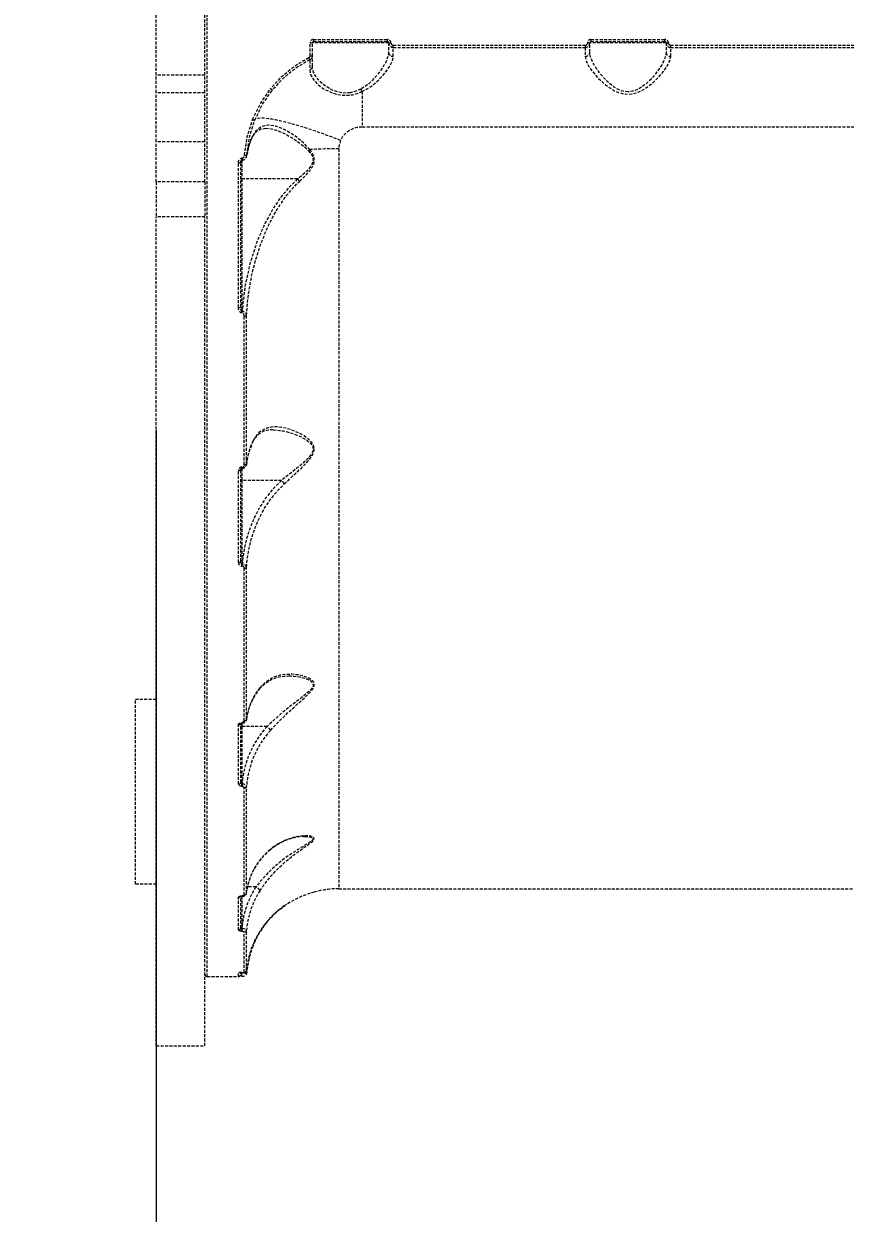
# Model space of a CAD drawing. Header units: millimetres. Extents: x -4585 to 3287, y -4875 to 2880.
# Drawn here: x -2244 to -1889, y -501 to 13 of the extents above; entities that cross this region are included whole.
import ezdxf

# ---------------------------------------------------------------- set-up
doc = ezdxf.new("R2010")
doc.units = ezdxf.units.MM
doc.linetypes.add('HIDDEN', pattern=[1.905, 1.27, -0.635])
for name, color, linetype in [('DIKOM_ОБЪЕКТ', 7, 'Continuous'), ('DIKOM_РАЗМЕР_ЗОНА', 7, 'Continuous'), ('DIKOM_РАЗМЕР_ОБЪЕКТА', 7, 'Continuous')]:
    doc.layers.add(name, color=color, linetype=linetype)
doc.styles.add('style1', font='arialbd.ttf', dxfattribs={"width": 0.8})
doc.dimstyles.new('1-50', dxfattribs={"dimtxt": 300, "dimasz": 200, "dimexe": 100, "dimexo": 0, "dimgap": 100, "dimtad": 1, "dimtxsty": 'style1', "dimcen": 200, "dimclrd": 7, "dimclre": 7, "dimclrt": 7, "dimadec": 1, "dimazin": 2, "dimtfac": 1, "dimtmove": 0, "dimatfit": 2, "dimfxl": 0, "dimlwd": 25, "dimlwe": 18, "dimarcsym": 0})

# ---------------------------------------------------------------- blocks, each defined once
blk = doc.blocks.new('*D4')
at = {"layer": 'Defpoints', "color": 0, "transparency": 16777216}
for p in [(830.37, 1380.22), (-2665.79, -2076.15), (1192.87, -2076.15)]:
    blk.add_point(p, dxfattribs=at)
at = {"layer": 'DIKOM_РАЗМЕР_ОБЪЕКТА', "color": 7, "lineweight": 18, "transparency": 16777216}
for p, q in [((830.37, 1380.22), (-2765.79, 1380.22)), ((1192.87, -2076.15), (-2765.79, -2076.15))]:
    blk.add_line(p, q, dxfattribs=at)
at = {"layer": 'DIKOM_РАЗМЕР_ОБЪЕКТА', "color": 7, "lineweight": 25, "transparency": 16777216}
blk.add_line((-2665.79, 1180.22), (-2665.79, -1876.15), dxfattribs=at)
at = {"layer": 'DIKOM_РАЗМЕР_ОБЪЕКТА', "color": 7, "transparency": 16777216}
for points in [[(-2699.12, 1180.22), (-2632.45, 1180.22), (-2665.79, 1380.22)], [(-2699.12, -1876.15), (-2632.45, -1876.15), (-2665.79, -2076.15)]]:
    blk.add_solid(points, dxfattribs=at)
at = {"layer": 'DIKOM_РАЗМЕР_ОБЪЕКТА', "color": 7, "transparency": 16777216, "insert": (-2918.96, -347.96), "char_height": 300, "attachment_point": 5, "rotation": 90, "style": 'style1'}
blk.add_mtext('3460', dxfattribs=at)
blk = doc.blocks.new('*D5')
at = {"layer": 'Defpoints', "color": 0, "transparency": 16777216}
for p in [(1786.15, 2879.61), (-4134.58, -4075.32), (1786.15, -4075.32)]:
    blk.add_point(p, dxfattribs=at)
at = {"layer": 'DIKOM_РАЗМЕР_ЗОНА', "color": 7, "lineweight": 18, "transparency": 16777216}
for p, q in [((1786.15, 2879.61), (-4234.58, 2879.61)), ((1786.15, -4075.32), (-4234.58, -4075.32))]:
    blk.add_line(p, q, dxfattribs=at)
at = {"layer": 'DIKOM_РАЗМЕР_ЗОНА', "color": 7, "lineweight": 25, "transparency": 16777216}
blk.add_line((-4134.58, 2679.61), (-4134.58, -3875.32), dxfattribs=at)
at = {"layer": 'DIKOM_РАЗМЕР_ЗОНА', "color": 7, "transparency": 16777216}
for points in [[(-4167.91, 2679.61), (-4101.24, 2679.61), (-4134.58, 2879.61)], [(-4167.91, -3875.32), (-4101.24, -3875.32), (-4134.58, -4075.32)]]:
    blk.add_solid(points, dxfattribs=at)
at = {"layer": 'DIKOM_РАЗМЕР_ЗОНА', "color": 7, "transparency": 16777216, "insert": (-4387.85, -597.85), "char_height": 300, "attachment_point": 5, "rotation": 90, "style": 'style1'}
blk.add_mtext('6960', dxfattribs=at)
blk = doc.blocks.new('*D6')
at = {"layer": 'Defpoints', "color": 0, "transparency": 16777216}
for p in [(1786.87, 89.91), (-2187.13, -162.46), (1786.87, -2650.25)]:
    blk.add_point(p, dxfattribs=at)
at = {"layer": 'DIKOM_РАЗМЕР_ОБЪЕКТА', "color": 7, "lineweight": 18, "transparency": 16777216}
for p, q in [((1786.87, 89.91), (1786.87, -2750.25)), ((-2187.13, -162.46), (-2187.13, -2750.25))]:
    blk.add_line(p, q, dxfattribs=at)
at = {"layer": 'DIKOM_РАЗМЕР_ОБЪЕКТА', "color": 7, "lineweight": 25, "transparency": 16777216}
blk.add_line((-1987.13, -2650.25), (1586.87, -2650.25), dxfattribs=at)
at = {"layer": 'DIKOM_РАЗМЕР_ОБЪЕКТА', "color": 7, "transparency": 16777216}
for points in [[(-1987.13, -2616.92), (-1987.13, -2683.59), (-2187.13, -2650.25)], [(1586.87, -2616.92), (1586.87, -2683.59), (1786.87, -2650.25)]]:
    blk.add_solid(points, dxfattribs=at)
at = {"layer": 'DIKOM_РАЗМЕР_ОБЪЕКТА', "color": 7, "transparency": 16777216, "insert": (-200.13, -2397.08), "char_height": 300, "attachment_point": 5, "style": 'style1'}
blk.add_mtext('4000', dxfattribs=at)

msp = doc.modelspace()

# ---------------------------------------------------------------- linework, layer by layer
at = {"layer": 'DIKOM_ОБЪЕКТ', "color": 7, "linetype": 'HIDDEN', "lineweight": 15}
for p, q in [((-2187.131, -8.885), (-2187.131, 21.115)), ((-2166.131, -8.885), (-2166.131, 21.115)), ((-2165.131, -398.885), (-2165.131, 20.113)), ((-2119.131, 6.58), (-2087.131, 6.58)), ((-2119.131, 6.58), (-2119.131, 5.615)), ((-2119.131, 5.615), (-2087.131, 5.615)), ((-2087.131, 5.615), (-2087.131, 6.58)), ((-1999.131, 6.58), (-1967.131, 6.58)), ((-1999.131, 6.58), (-1999.131, 5.615)), ((-1999.131, 5.615), (-1967.131, 5.615)), ((-1967.131, 5.615), (-1967.131, 6.58)), ((-2120.631, -0.55), (-2120.631, 5.077)), ((-2119.631, -0.498), (-2119.631, 5.115)), ((-2086.631, 5.115), (-2119.631, 5.115)), ((-2086.631, 5.115), (-2086.631, 1.065)), ((-2084.631, 4.074), (-2001.631, 4.074)), ((-2084.631, 3.115), (-2084.631, 4.074)), ((-2084.631, -0.743), (-2084.631, 3.115)), ((-2084.631, 3.115), (-2001.631, 3.115)), ((-2001.631, 4.074), (-2001.631, 3.115)), ((-2001.631, 3.115), (-2001.631, -0.743)), ((-1999.631, 1.065), (-1999.631, 5.115)), ((-1966.631, 5.115), (-1999.631, 5.115)), ((-1966.631, 5.115), (-1966.631, 1.065)), ((-1964.631, 4.074), (-1881.631, 4.074)), ((-1964.631, 3.115), (-1964.631, 4.074)), ((-1964.631, -0.743), (-1964.631, 3.115)), ((-1964.631, 3.115), (-1881.631, 3.115)), ((-2120.727, -2.282), (-2120.729, -2.412)), ((-2119.631, -4.987), (-2119.631, -0.498)), ((-2166.131, -8.885), (-2187.131, -8.885)), ((-2187.131, -16.459), (-2187.131, -8.885)), ((-2166.131, -16.459), (-2166.131, -8.885)), ((-2166.131, -16.459), (-2187.131, -16.459)), ((-2187.131, -37.672), (-2187.131, -16.459)), ((-2166.131, -37.672), (-2166.131, -16.459)), ((-2098.131, -15.979), (-2098.131, -31.387)), ((-1748.131, -31.387), (-2098.131, -31.387)), ((-2166.131, -37.672), (-2187.131, -37.672)), ((-2187.131, -55.087), (-2187.131, -37.672)), ((-2166.131, -55.087), (-2166.131, -37.672)), ((-2147.402, -40.566), (-2146.258, -37.091)), ((-2108.181, -40.733), (-2108.181, -360.885)), ((-2150.037, -44.789), (-2150.131, -44.789)), ((-2150.131, -45.632), (-2150.131, -44.789)), ((-2150.131, -45.632), (-2150.037, -45.632)), ((-2150.131, -45.632), (-2150.131, -53.802)), ((-2150.037, -44.789), (-2150.037, -45.632)), ((-2148.062, -43.846), (-2147.963, -43.415)), ((-2147.991, -43.831), (-2147.596, -41.548)), ((-2151.631, -109.397), (-2151.631, -46.731)), ((-2150.631, -109.086), (-2150.631, -46.569)), ((-2166.131, -55.087), (-2187.131, -55.087)), ((-2187.131, -55.087), (-2187.131, -70.212)), ((-2166.131, -55.087), (-2166.131, -70.212)), ((-2150.131, -53.802), (-2150.131, -111.09)), ((-2126.018, -53.802), (-2150.131, -53.802)), ((-2166.131, -70.212), (-2187.131, -70.212)), ((-2187.131, -428.885), (-2187.131, -70.212)), ((-2166.131, -428.885), (-2166.131, -70.212)), ((-2150.131, -111.09), (-2150.01, -111.09)), ((-2150.131, -111.737), (-2150.131, -111.09)), ((-2150.01, -111.737), (-2150.131, -111.737)), ((-2150.01, -111.737), (-2150.01, -111.09)), ((-2149.071, -177.518), (-2149.071, -113.197)), ((-2148.074, -177.08), (-2148.074, -112.9)), ((-2151.631, -219.77), (-2151.631, -179.907)), ((-2150.631, -219.197), (-2150.631, -179.428)), ((-2150.098, -178.49), (-2150.131, -178.49)), ((-2150.131, -179.015), (-2150.131, -178.49)), ((-2150.131, -179.015), (-2150.098, -179.015)), ((-2150.131, -179.015), (-2150.131, -184.238)), ((-2150.098, -179.015), (-2150.098, -178.49)), ((-2148.074, -177.08), (-2148.163, -177.466)), ((-2132.971, -184.238), (-2150.131, -184.238)), ((-2150.131, -184.238), (-2150.131, -220.392)), ((-2132.968, -184.239), (-2132.971, -184.238)), ((-2150.131, -220.392), (-2150.028, -220.392)), ((-2150.131, -221.292), (-2150.131, -220.392)), ((-2150.028, -221.292), (-2150.028, -220.392)), ((-2150.028, -221.292), (-2150.131, -221.292)), ((-2149.071, -288.235), (-2149.071, -222.258)), ((-2148.074, -287.552), (-2148.074, -221.721)), ((-2196.131, -278.885), (-2187.131, -278.885)), ((-2196.131, -358.885), (-2196.131, -278.885)), ((-2148.074, -287.552), (-2148.166, -287.858)), ((-2151.631, -315.647), (-2151.631, -289.926)), ((-2150.631, -314.845), (-2150.631, -289.322)), ((-2150.076, -288.914), (-2150.131, -288.914)), ((-2150.131, -289.176), (-2150.131, -288.914)), ((-2150.131, -289.176), (-2150.076, -289.176)), ((-2150.131, -289.176), (-2150.131, -290.655)), ((-2139.244, -290.655), (-2150.131, -290.655)), ((-2150.131, -290.655), (-2150.131, -315.456)), ((-2150.076, -288.914), (-2150.076, -289.176)), ((-2139.241, -290.656), (-2139.244, -290.655)), ((-2150.131, -315.456), (-2150.052, -315.456)), ((-2150.131, -316.587), (-2150.131, -315.456)), ((-2150.052, -316.587), (-2150.131, -316.587)), ((-2150.052, -315.456), (-2150.052, -316.587)), ((-2149.071, -363.584), (-2149.071, -317.197)), ((-2148.074, -362.735), (-2148.074, -316.45)), ((-2123.42, -338.281), (-2122.93, -338.275)), ((-2137.935, -344.115), (-2137.763, -343.853)), ((-2187.131, -358.885), (-2196.131, -358.885)), ((-2144.017, -360.115), (-2147.67, -360.115)), ((-2144.01, -360.116), (-2144.017, -360.115)), ((-2151.631, -378.823), (-2151.631, -364.622)), ((-2150.631, -377.871), (-2150.631, -364.126)), ((-2150.131, -363.995), (-2150.052, -363.995)), ((-2150.131, -363.995), (-2150.131, -364.078)), ((-2150.131, -364.078), (-2150.052, -364.078)), ((-2150.131, -364.078), (-2150.131, -377.996)), ((-2150.052, -363.995), (-2150.052, -364.078)), ((-2148.132, -363.113), (-2148.086, -362.766)), ((-2108.181, -360.885), (-1738.081, -360.885)), ((-2133.641, -369.754), (-2131.367, -368.071)), ((-2150.076, -377.996), (-2150.131, -377.996)), ((-2150.131, -379.28), (-2150.131, -377.996)), ((-2150.131, -379.28), (-2150.076, -379.28)), ((-2150.076, -377.996), (-2150.076, -379.28)), ((-2149.071, -397.012), (-2149.071, -379.582)), ((-2148.074, -396.09), (-2148.074, -378.698)), ((-2165.131, -398.885), (-2151.631, -398.885)), ((-2151.631, -398.885), (-2151.631, -397.289)), ((-2150.631, -397.724), (-2150.631, -396.993)), ((-2150.131, -397.122), (-2150.028, -397.122)), ((-2150.131, -397.122), (-2150.131, -397.127)), ((-2150.131, -397.127), (-2150.028, -397.127)), ((-2150.131, -397.127), (-2150.131, -397.382)), ((-2150.098, -397.382), (-2150.131, -397.382)), ((-2150.131, -398.717), (-2150.131, -397.382)), ((-2150.131, -398.717), (-2150.098, -398.717)), ((-2150.098, -397.382), (-2150.061, -397.113)), ((-2150.098, -398.717), (-2150.098, -397.382)), ((-2150.028, -397.125), (-2149.952, -397.122)), ((-2150.028, -397.122), (-2150.028, -397.127)), ((-2148.144, -397.695), (-2148.074, -397.757)), ((-2187.131, -428.885), (-2166.131, -428.885))]:
    msp.add_line(p, q, dxfattribs=at)
at = {"layer": 'DIKOM_ОБЪЕКТ', "color": 7, "linetype": 'HIDDEN', "lineweight": 15, "flags": 128}
for points in [[(-2086.631, 1.065), (-2086.742, -0.027), (-2087.062, -1.229), (-2087.58, -2.541), (-2088.056, -3.524), (-2088.657, -4.61), (-2089.27, -5.609), (-2090.052, -6.768), (-2090.864, -7.87), (-2091.741, -8.97), (-2092.797, -10.18), (-2093.702, -11.131), (-2095.262, -12.583), (-2096.858, -13.83), (-2098.672, -14.933)], [(-1983.131, -16.098), (-1985.088, -15.87), (-1986.003, -15.61), (-1986.93, -15.249), (-1988.048, -14.687), (-1989.118, -14.026), (-1990.147, -13.281), (-1991.165, -12.441), (-1992.254, -11.434), (-1993.268, -10.395), (-1994.152, -9.406), (-1995.057, -8.31), (-1995.897, -7.205), (-1996.587, -6.223), (-1997.25, -5.2), (-1997.853, -4.18), (-1998.339, -3.264), (-1999.283, -0.97), (-1999.631, 1.065)], [(-1966.631, 1.065), (-1966.782, -0.224), (-1967.216, -1.661), (-1967.917, -3.252), (-1968.541, -4.41), (-1969.349, -5.73), (-1970.226, -7.012), (-1971.204, -8.307), (-1972.273, -9.593), (-1973.437, -10.86), (-1974.824, -12.198), (-1976.109, -13.276), (-1977.64, -14.347), (-1979.33, -15.247), (-1980.253, -15.608), (-1981.164, -15.868), (-1983.131, -16.098)], [(-2120.731, -2.56), (-2120.737, -3.384), (-2120.745, -4.723), (-2120.756, -6.573)], [(-2103.131, -16.468), (-2104.922, -16.634), (-2106.708, -16.54), (-2108.357, -16.226), (-2110.037, -15.69), (-2111.528, -15.034), (-2112.891, -14.279), (-2113.676, -13.772), (-2114.47, -13.201), (-2115.263, -12.565), (-2116.192, -11.717), (-2117.129, -10.717), (-2117.773, -9.907), (-2118.502, -8.796), (-2119.069, -7.651), (-2119.342, -6.882), (-2119.566, -5.879), (-2119.631, -4.987)], [(-2098.131, -15.979), (-2095.205, -14.365), (-2092.652, -12.436), (-2090.439, -10.379), (-2088.52, -8.266), (-2086.931, -6.188), (-2085.704, -4.195), (-2084.914, -2.364), (-2084.631, -0.743)], [(-2001.631, -0.743), (-2001.232, -2.707), (-2000.141, -4.935), (-1998.476, -7.354), (-1996.346, -9.837), (-1994.666, -11.501), (-1992.778, -13.117), (-1990.742, -14.571), (-1988.96, -15.59), (-1987.182, -16.356), (-1985.159, -16.903), (-1983.147, -17.088), (-1981.132, -16.908), (-1979.105, -16.364), (-1977.322, -15.599), (-1975.534, -14.579), (-1972.493, -12.3), (-1969.925, -9.846), (-1967.777, -7.342), (-1966.117, -4.927), (-1965.025, -2.69), (-1964.631, -0.743)], [(-2120.756, -6.573), (-2120.389, -8.577), (-2119.484, -10.331), (-2118.303, -11.821), (-2117.075, -13.007), (-2115.837, -13.988), (-2114.898, -14.628), (-2114.412, -14.929), (-2114.314, -14.987), (-2114.294, -14.999), (-2114.289, -15.002), (-2114.288, -15.002), (-2114.288, -15.002), (-2114.288, -15.002), (-2114.288, -15.002), (-2114.288, -15.002), (-2114.288, -15.003), (-2110.848, -16.619), (-2108.866, -17.201), (-2106.748, -17.548), (-2104.542, -17.603), (-2102.329, -17.337), (-2100.171, -16.773), (-2098.131, -15.979)], [(-2145.453, -28.013), (-2142.077, -21.109), (-2137.69, -14.782)], [(-2144.525, -28.269), (-2141.215, -21.515), (-2136.915, -15.328)], [(-2098.672, -14.933), (-2100.82, -15.866), (-2103.131, -16.468)], [(-2148.959, -43.492), (-2147.814, -35.627), (-2145.453, -28.013)], [(-2147.963, -43.415), (-2146.84, -35.718), (-2144.525, -28.269)], [(-2120.659, -41.056), (-2123.054, -38.564), (-2125.565, -36.411), (-2128.09, -34.551), (-2131.801, -32.343), (-2135.361, -30.939), (-2138.683, -30.518), (-2140.219, -30.734), (-2141.668, -31.263), (-2142.999, -32.118), (-2144.207, -33.315), (-2145.271, -34.847), (-2146.178, -36.707)], [(-2107.422, -37.091), (-2110.063, -36.079), (-2112.69, -35.103), (-2115.29, -34.168), (-2117.851, -33.279), (-2120.36, -32.439), (-2122.803, -31.653), (-2125.169, -30.926), (-2127.445, -30.26), (-2129.621, -29.659), (-2131.684, -29.127), (-2133.626, -28.665), (-2135.435, -28.277), (-2137.103, -27.964), (-2138.622, -27.727), (-2139.983, -27.568), (-2141.18, -27.488), (-2142.208, -27.488), (-2143.059, -27.566), (-2143.732, -27.723), (-2144.221, -27.958), (-2144.525, -28.269)], [(-2146.258, -37.091), (-2145.034, -34.743), (-2143.58, -33.116), (-2141.876, -32.162), (-2139.858, -31.844)], [(-2139.887, -31.857), (-2138.401, -31.938), (-2136.577, -32.286), (-2135.409, -32.623), (-2134.169, -33.064), (-2132.858, -33.614), (-2131.69, -34.168), (-2130.405, -34.844), (-2129, -35.653), (-2127.039, -36.903), (-2125.071, -38.299), (-2123.139, -39.84), (-2121.283, -41.569)], [(-2146.178, -36.707), (-2147.296, -40.029), (-2147.963, -43.415)], [(-2146.258, -37.09), (-2146.207, -36.958), (-2146.178, -36.707)], [(-2125.169, -54.819), (-2123.607, -53.347), (-2122.224, -51.927), (-2120.768, -50.209), (-2119.708, -48.621), (-2119.229, -47.634), (-2118.922, -46.683), (-2118.78, -45.647), (-2118.848, -44.624), (-2119.099, -43.676), (-2119.532, -42.713), (-2120.659, -41.056)], [(-2107.422, -37.091), (-2107.991, -38.869), (-2108.181, -40.733)], [(-2151.631, -46.731), (-2151.54, -46.066), (-2151.261, -45.454), (-2151.04, -45.185), (-2150.78, -44.98), (-2150.47, -44.839), (-2150.131, -44.789)], [(-2150.702, -46.629), (-2150.611, -46.203), (-2150.441, -45.862), (-2150.342, -45.744), (-2150.251, -45.671), (-2150.181, -45.639), (-2150.155, -45.633), (-2150.131, -45.632)], [(-2121.283, -41.569), (-2120.656, -42.272), (-2120.1, -43.036), (-2119.631, -43.923), (-2119.369, -44.791), (-2119.316, -45.75), (-2119.382, -46.236), (-2119.509, -46.725), (-2119.867, -47.575), (-2120.411, -48.466), (-2122.074, -50.406), (-2123.882, -52.068), (-2126.018, -53.802)], [(-2150.631, -53.636), (-2150.622, -53.669), (-2150.593, -53.7), (-2150.547, -53.728), (-2150.485, -53.753), (-2150.409, -53.774), (-2150.323, -53.789), (-2150.229, -53.798), (-2150.131, -53.802)], [(-2126.018, -53.802), (-2129.812, -57.516), (-2133.243, -61.674), (-2136.297, -66.127), (-2140.192, -73.12), (-2143.371, -80.373), (-2146.627, -90.332), (-2148.847, -100.617), (-2150.01, -111.09)], [(-2148.074, -112.9), (-2147.972, -111.04), (-2147.829, -109.099), (-2147.642, -107.076), (-2147.405, -104.975), (-2146.907, -101.408), (-2146.564, -99.353), (-2146.365, -98.258), (-2146.257, -97.695), (-2146.202, -97.409), (-2146.173, -97.265), (-2146.159, -97.192), (-2146.152, -97.156), (-2146.148, -97.138), (-2146.146, -97.129), (-2146.145, -97.125), (-2146.145, -97.122), (-2146.145, -97.121), (-2146.145, -97.121), (-2146.145, -97.12), (-2146.145, -97.12), (-2146.145, -97.12), (-2146.145, -97.12), (-2146.145, -97.12), (-2145.618, -94.628), (-2144.677, -90.762), (-2143.82, -87.701), (-2142.843, -84.584), (-2141.906, -81.888), (-2140.391, -77.989), (-2138.876, -74.538), (-2137.015, -70.78), (-2135.141, -67.43), (-2132.902, -63.903), (-2130.646, -60.797), (-2127.916, -57.562), (-2125.169, -54.819)], [(-2151.631, -109.397), (-2151.436, -109.391), (-2151.249, -109.373), (-2151.076, -109.344), (-2150.924, -109.306), (-2150.8, -109.259), (-2150.707, -109.205), (-2150.651, -109.147), (-2150.631, -109.086)], [(-2150.131, -111.737), (-2150.326, -111.718), (-2150.518, -111.659), (-2150.848, -111.454), (-2151.309, -110.85), (-2151.554, -110.14), (-2151.631, -109.397)], [(-2150.131, -111.09), (-2150.171, -111.084), (-2150.211, -111.065), (-2150.289, -110.987), (-2150.436, -110.678), (-2150.555, -110.155), (-2150.631, -109.086)], [(-2149.071, -113.197), (-2149.118, -112.734), (-2149.269, -112.289), (-2149.4, -112.076), (-2149.558, -111.911), (-2149.775, -111.781), (-2150.01, -111.737)], [(-2149.071, -113.197), (-2148.885, -113.191), (-2148.706, -113.174), (-2148.539, -113.148), (-2148.391, -113.111), (-2148.266, -113.066), (-2148.17, -113.015), (-2148.105, -112.959), (-2148.074, -112.9)], [(-2131.789, -185.741), (-2129.841, -183.954), (-2127.855, -182.125), (-2125.905, -180.305), (-2124.394, -178.858), (-2123.014, -177.48), (-2121.557, -175.913), (-2120.399, -174.488), (-2119.818, -173.641), (-2119.367, -172.841), (-2118.805, -171.08), (-2118.796, -170.207), (-2118.984, -169.354), (-2119.316, -168.608), (-2119.805, -167.863), (-2121.29, -166.339), (-2123.148, -164.989), (-2125.12, -163.869), (-2128.059, -162.577), (-2130.987, -161.669), (-2132.936, -161.278), (-2134.838, -161.083), (-2136.66, -161.102), (-2138.501, -161.375), (-2140.159, -161.907), (-2141.639, -162.694), (-2142.721, -163.525), (-2143.683, -164.519), (-2145.316, -167.083)], [(-2136.612, -162.389), (-2135.231, -162.432), (-2133.819, -162.57), (-2132.26, -162.816), (-2130.916, -163.102), (-2129.244, -163.549), (-2127.726, -164.04), (-2126.206, -164.618), (-2124.544, -165.363), (-2123.228, -166.06), (-2121.827, -166.957), (-2120.55, -168.039), (-2119.978, -168.718), (-2119.584, -169.393), (-2119.338, -170.208), (-2119.334, -171.042), (-2119.549, -171.855), (-2120.21, -173.074), (-2121.125, -174.228), (-2122.165, -175.312), (-2123.288, -176.361), (-2124.39, -177.326), (-2125.533, -178.287), (-2126.911, -179.414), (-2129.097, -181.166), (-2131.066, -182.727), (-2132.971, -184.238)], [(-2148.087, -177.434), (-2147.254, -172.592), (-2145.343, -167.551)], [(-2150.7, -179.603), (-2150.651, -179.522), (-2150.631, -179.428)], [(-2148.074, -177.08), (-2148.105, -177.167), (-2148.17, -177.25), (-2148.266, -177.326), (-2148.391, -177.392), (-2148.539, -177.445), (-2148.706, -177.485), (-2148.885, -177.51), (-2149.071, -177.518)], [(-2150.631, -184.075), (-2150.593, -184.137), (-2150.485, -184.19), (-2150.323, -184.225), (-2150.131, -184.238)], [(-2132.968, -184.239), (-2136.652, -187.925), (-2139.869, -191.935), (-2142.656, -196.241), (-2145.023, -200.819), (-2147.465, -207.133), (-2149.141, -213.708), (-2150.028, -220.392)], [(-2148.074, -221.721), (-2147.792, -218.55), (-2147.281, -215.1), (-2146.602, -211.847), (-2145.597, -208.183), (-2144.509, -205.015), (-2143.414, -202.325), (-2141.919, -199.189), (-2140.277, -196.245), (-2138.477, -193.459), (-2135.197, -189.245), (-2131.789, -185.741)], [(-2151.631, -219.77), (-2151.436, -219.759), (-2151.249, -219.727), (-2151.076, -219.674), (-2150.924, -219.602), (-2150.8, -219.515), (-2150.707, -219.416), (-2150.651, -219.309), (-2150.631, -219.197)], [(-2150.131, -220.392), (-2150.202, -220.38), (-2150.272, -220.344), (-2150.405, -220.198), (-2150.542, -219.881), (-2150.631, -219.197)], [(-2148.074, -221.721), (-2148.207, -221.274), (-2148.586, -220.857), (-2148.872, -220.679), (-2149.217, -220.534), (-2149.608, -220.436), (-2150.028, -220.392)], [(-2149.071, -222.258), (-2148.885, -222.247), (-2148.706, -222.217), (-2148.539, -222.169), (-2148.391, -222.103), (-2148.266, -222.022), (-2148.17, -221.929), (-2148.105, -221.827), (-2148.074, -221.721)], [(-2142.439, -274.429), (-2140.556, -272.454), (-2138.645, -271.077), (-2137.051, -270.248), (-2135.852, -269.774), (-2135.042, -269.515), (-2133.897, -269.225), (-2132.179, -268.939), (-2129.834, -268.803)], [(-2137.763, -292.374), (-2134.956, -289.376), (-2132.007, -286.439), (-2130.021, -284.559), (-2127.991, -282.7), (-2125.993, -280.913), (-2124.439, -279.533), (-2123.021, -278.257), (-2121.521, -276.845), (-2120.339, -275.608), (-2119.75, -274.889), (-2119.301, -274.226), (-2118.786, -272.823), (-2118.824, -272.169), (-2119.067, -271.549), (-2119.443, -271.039), (-2119.975, -270.549), (-2121.545, -269.617), (-2123.481, -268.898), (-2125.521, -268.416), (-2128.544, -268.089), (-2131.548, -268.197), (-2133.547, -268.53), (-2135.482, -269.087), (-2137.324, -269.874), (-2140.039, -271.636), (-2142.307, -273.921)], [(-2129.834, -268.803), (-2129.811, -268.803), (-2129.783, -268.803), (-2129.769, -268.803), (-2129.762, -268.803), (-2129.758, -268.803), (-2129.756, -268.803), (-2129.755, -268.803), (-2129.755, -268.803), (-2129.755, -268.803), (-2129.754, -268.803), (-2129.754, -268.803), (-2129.754, -268.803), (-2129.754, -268.803), (-2128.995, -268.817), (-2127.595, -268.901), (-2126.623, -269.005), (-2125.061, -269.255), (-2123.531, -269.613), (-2122.061, -270.1), (-2120.727, -270.746), (-2120.112, -271.184), (-2119.674, -271.638), (-2119.369, -272.227), (-2119.317, -272.853), (-2119.504, -273.496), (-2119.686, -273.841), (-2119.926, -274.201), (-2120.43, -274.811), (-2121.094, -275.485), (-2122.166, -276.437), (-2123.327, -277.385), (-2124.539, -278.336), (-2125.785, -279.295), (-2127.071, -280.283), (-2128.635, -281.494), (-2130.196, -282.726), (-2131.864, -284.076), (-2133.295, -285.267), (-2136.337, -287.925), (-2139.241, -290.656), (-2139.241, -290.656)], [(-2142.457, -274.388), (-2142.353, -274.226), (-2142.307, -273.921)], [(-2148.074, -287.552), (-2148.105, -287.688), (-2148.17, -287.817), (-2148.266, -287.935), (-2148.391, -288.038), (-2148.539, -288.122), (-2148.706, -288.184), (-2148.885, -288.222), (-2149.071, -288.235)], [(-2151.631, -289.926), (-2151.518, -289.54), (-2151.193, -289.212), (-2150.707, -288.991), (-2150.131, -288.914)], [(-2150.659, -289.322), (-2150.664, -289.322), (-2150.615, -289.281), (-2150.549, -289.248), (-2150.448, -289.214), (-2150.308, -289.187), (-2150.131, -289.176)], [(-2150.631, -290.493), (-2150.593, -290.555), (-2150.485, -290.608), (-2150.323, -290.643), (-2150.131, -290.655)], [(-2149.071, -288.235), (-2149.148, -288.495), (-2149.366, -288.715), (-2149.691, -288.861), (-2150.076, -288.914)], [(-2150.131, -316.587), (-2150.431, -316.568), (-2150.719, -316.512), (-2150.979, -316.423), (-2151.206, -316.303), (-2151.522, -315.999), (-2151.631, -315.647)], [(-2150.052, -315.456), (-2149.284, -315.557), (-2148.644, -315.784), (-2148.224, -316.098), (-2148.074, -316.45)], [(-2150.052, -316.587), (-2149.855, -316.599), (-2149.667, -316.635), (-2149.497, -316.693), (-2149.349, -316.77), (-2149.142, -316.968), (-2149.071, -317.197)], [(-2122.93, -338.275), (-2122.4, -338.269), (-2121.018, -338.379), (-2120.361, -338.504), (-2119.869, -338.663), (-2119.469, -338.909), (-2119.309, -339.202), (-2119.393, -339.555), (-2119.527, -339.755), (-2119.725, -339.971), (-2120.177, -340.358), (-2120.801, -340.806), (-2122.147, -341.66), (-2123.61, -342.541), (-2125.138, -343.463), (-2126.689, -344.426), (-2128.246, -345.434), (-2129.803, -346.491), (-2131.484, -347.698), (-2132.896, -348.771), (-2134.988, -350.475), (-2136.957, -352.221), (-2138.835, -354.039), (-2141.557, -357.002), (-2144.01, -360.116)], [(-2142.307, -361.766), (-2140.847, -359.624), (-2139.191, -357.431), (-2137.334, -355.209), (-2134.527, -352.22), (-2131.573, -349.455), (-2129.585, -347.77), (-2127.556, -346.171), (-2125.568, -344.703), (-2124.018, -343.609), (-2122.623, -342.645), (-2121.147, -341.616), (-2120.023, -340.773), (-2119.483, -340.306), (-2119.097, -339.896), (-2118.781, -339.112), (-2118.924, -338.804), (-2119.261, -338.54), (-2119.7, -338.353), (-2120.281, -338.2), (-2121.926, -338.019), (-2123.897, -338.06), (-2125.95, -338.31), (-2128.983, -339.023), (-2131.99, -340.156), (-2134.944, -341.754), (-2137.763, -343.853)], [(-2151.631, -364.622), (-2151.522, -364.387), (-2151.205, -364.185), (-2150.978, -364.105), (-2150.718, -364.045), (-2150.431, -364.008), (-2150.131, -363.995)], [(-2149.071, -363.584), (-2149.142, -363.739), (-2149.349, -363.872), (-2149.498, -363.925), (-2149.668, -363.963), (-2149.856, -363.987), (-2150.052, -363.995)], [(-2118.859, -362.335), (-2118.811, -362.323), (-2119.01, -362.376), (-2119.387, -362.478), (-2119.837, -362.606), (-2120.412, -362.777), (-2122.035, -363.311), (-2123.947, -364.039), (-2125.923, -364.912), (-2128.854, -366.456), (-2131.789, -368.342)], [(-2150.131, -379.28), (-2150.707, -379.245), (-2151.193, -379.146), (-2151.518, -378.998), (-2151.631, -378.823)], [(-2150.131, -377.996), (-2150.316, -377.987), (-2150.405, -377.976), (-2150.485, -377.96), (-2150.573, -377.931), (-2150.613, -377.905), (-2150.631, -377.871)], [(-2150.076, -377.996), (-2149.31, -378.07), (-2148.661, -378.23), (-2148.227, -378.45), (-2148.074, -378.698)], [(-2150.076, -379.28), (-2149.691, -379.304), (-2149.366, -379.369), (-2149.148, -379.467), (-2149.071, -379.582)], [(-2145.316, -385.64), (-2145.301, -385.516), (-2145.365, -385.357), (-2145.423, -385.285)], [(-2150.098, -398.697), (-2149.481, -398.668), (-2148.886, -398.538), (-2148.605, -398.403), (-2148.363, -398.21), (-2148.189, -397.966), (-2148.107, -397.696)]]:
    msp.add_lwpolyline(points, dxfattribs=at)
at = {"layer": 'DIKOM_ОБЪЕКТ', "color": 7, "linetype": 'HIDDEN', "lineweight": 15}
for centre, radius, start, end in [((-2119.129, 5.079), 1.502, 90.06888, 180.08326), ((-2119.131, 5.115), 0.5, 90.00001, 179.98239), ((-2087.133, 5.079), 1.502, 359.91998, 89.92787), ((-2087.131, 5.115), 0.5, 0.653, 89.99619), ((-1999.13, 5.079), 1.502, 90.06278, 180.09439), ((-1999.132, 5.115), 0.5, 89.97173, 180.03987), ((-1967.134, 5.078), 1.502, 359.93399, 89.90882), ((-1967.132, 5.115), 0.5, 0.03407, 89.95057), ((-2120.347, 12.552), 7.48, 267.82433, 275.49227), ((-2084.631, 5.115), 2, 180, 269.99853), ((-2085.915, 12.557), 7.485, 264.50879, 272.17343), ((-2084.736, 1.18), 1.925, 190.12514, 273.11625), ((-2084.631, 5.075), 1.001, 178.35572, 269.98598), ((-2001.631, 5.115), 2, 270.00004, 0), ((-2001.632, 5.075), 1.001, 270.06198, 0.12065), ((-2001.527, 1.18), 1.925, 266.88375, 349.87486), ((-2000.348, 12.562), 7.491, 267.83025, 275.4873), ((-1964.632, 5.115), 2, 179.43335, 270.00652), ((-1965.915, 12.552), 7.48, 264.50773, 272.17567), ((-1964.736, 1.18), 1.926, 190.14665, 273.10211), ((-1964.631, 5.075), 1, 178.58405, 270.00085), ((-2098.054, -46.957), 51.052, 116.93533, 140.93228), ((-2098.134, -46.882), 49.996, 116.86598, 140.86622), ((-2121.636, -0.55), 1.004, 297.01531, 0.02628), ((-2111.095, 3.375), 11.176, 205.54267, 210.47866), ((-2121.381, -4.924), 1.763, 290.75807, 352.91127), ((-2121.631, -0.498), 2, 296.86237, 0.51546), ((-2120.347, 4.995), 5.552, 267.06734, 277.40838), ((-2134.965, -11.845), 4.007, 227.14071, 240.88347), ((-2091.708, -12.001), 7.556, 202.83605, 211.77919), ((-2144.233, -25.639), 2.67, 242.80964, 263.71608), ((-2098.389, -41.481), 10.097, 88.53661, 153.45383), ((-2124.87, -36.577), 6.147, 305.69687, 313.23508), ((-2108.317, -277.56), 236.827, 89.96725, 92.98732), ((-2150.253, -43.539), 1.296, 279.60875, 2.0598), ((-2150.175, -43.494), 2.175, 273.64624, 351.52268), ((-2148.566, -41.352), 2.176, 259.59702, 286.0653), ((-2151.355, -44.851), 1.9, 261.62484, 292.37848), ((-2132.183, -59.813), 8.611, 35.45305, 44.27995), ((-2150.005, -113.037), 1.947, 7.42799, 90.15739), ((-2137.407, -171.073), 8.726, 84.67306, 155.82349), ((-2119.201, -179.678), 28.993, 154.25243, 174.78407), ((-2146.134, -167.259), 0.837, 335.01591, 12.14183), ((-2150.163, -179.969), 1.479, 88.78063, 173.30063), ((-2151.454, -178.803), 1.118, 260.89246, 312.43261), ((-2150.126, -179.583), 0.576, 90.5504, 182.11141), ((-2150.104, -176.976), 2.039, 270.16662, 346.62654), ((-2150.082, -177.473), 1.017, 269.06919, 353.47184), ((-2138.341, -189.697), 7.659, 31.19075, 45.45355), ((-2150.125, -219.788), 1.506, 179.33363, 269.75588), ((-2150.021, -222.241), 0.95, 358.97371, 90.39152), ((-2123.234, -290.484), 25.06, 139.84068, 173.4724), ((-2122.503, -290.386), 25.754, 140.25878, 173.15764), ((-2149.938, -287.237), 1.943, 265.91059, 338.97337), ((-2151.516, -288.979), 0.955, 263.07513, 334.87144), ((-2108.477, -318.828), 41.717, 137.51987, 175.2682), ((-2107.841, -319.439), 40.346, 137.87011, 175.70559), ((-2142.488, -295.022), 5.441, 29.72442, 53.36149), ((-2165.714, -303.943), 0.431, 194.41698, 247.32397), ((-2151.53, -314.718), 0.934, 263.78287, 344.0961), ((-2150.08, -314.914), 0.556, 172.84557, 264.69157), ((-2148.981, -316.249), 0.952, 264.58044, 342.37201), ((-2122.266, -362.003), 23.755, 91.61829, 131.24868), ((-2119.906, -365.98), 28.434, 128.90443, 172.16056), ((-2120.306, -365.906), 28.029, 128.67972, 171.13668), ((-2112.062, -380.924), 38.134, 146.92716, 175.47012), ((-2145.373, -363.322), 3.483, 28.33197, 66.97024), ((-2151.612, -363.61), 1.012, 268.88442, 328.34161), ((-2142.908, -423.136), 59.517, 96.9711, 97.57987), ((-2149.763, -362.302), 1.8, 260.75995, 335.81401), ((-2149.03, -362.611), 0.974, 267.57918, 348.91431), ((-2111.909, -381.582), 36.286, 146.90037, 175.31718), ((-2108.181, -400.885), 40, 90, 105.47985), ((-2110.073, -399.848), 38.264, 124.57736, 173.27734), ((-2109.664, -399.57), 38.277, 129.26235, 158.65817), ((-2151.605, -377.843), 0.981, 268.48004, 353.13492), ((-2149.048, -378.598), 0.985, 268.66338, 351.52327), ((-2106.934, -400.751), 41.249, 158.51019, 175.83403), ((-2149.069, -396.014), 0.999, 269.87065, 355.20971), ((-2165.131, -397.885), 1, 180, 270), ((-2150.437, -401.9), 4.788, 86.33686, 104.4416), ((-2151.631, -397.885), 1, 270, 0), ((-2150.179, -397.853), 0.473, 84.19523, 162.79627), ((-2150.098, -398.366), 0.332, 199.02433, 264.25713), ((-2149.878, -402.679), 5.302, 70.90951, 92.38205), ((-2149.823, -394.254), 2.875, 265.91046, 285.15013)]:
    msp.add_arc(centre, radius, start, end, dxfattribs=at)

# ---------------------------------------------------------------- dimensions: what is measured, and where the dimension line sits
at = {"layer": 'DIKOM_РАЗМЕР_ЗОНА'}
dim = msp.add_linear_dim(base=(-4134.577, -4075.32), p1=(1786.151, 2879.614), p2=(1786.151, -4075.32), angle=90, text='6960', dimstyle='1-50', dxfattribs=at)
dim.commit()
dim.dimension.update_dxf_attribs({"geometry": '*D5', "text_midpoint": (-4134.577, -597.853), "dimtype": 160})
at = {"layer": 'DIKOM_РАЗМЕР_ОБЪЕКТА'}
dim = msp.add_linear_dim(base=(-2665.788, -2076.15), p1=(830.369, 1380.225), p2=(1192.869, -2076.15), angle=90, text='3460', dimstyle='1-50', dxfattribs=at)
dim.commit()
dim.dimension.update_dxf_attribs({"geometry": '*D4', "text_midpoint": (-2665.788, -347.963), "dimtype": 160})
dim = msp.add_linear_dim(base=(1786.869, -2650.254), p1=(-2187.131, -162.46), p2=(1786.869, 89.913), text='4000', dimstyle='1-50', dxfattribs=at)
dim.commit()
dim.dimension.update_dxf_attribs({"geometry": '*D6', "text_midpoint": (-200.131, -2650.254), "dimtype": 160})

doc.saveas('drawing.dxf')
